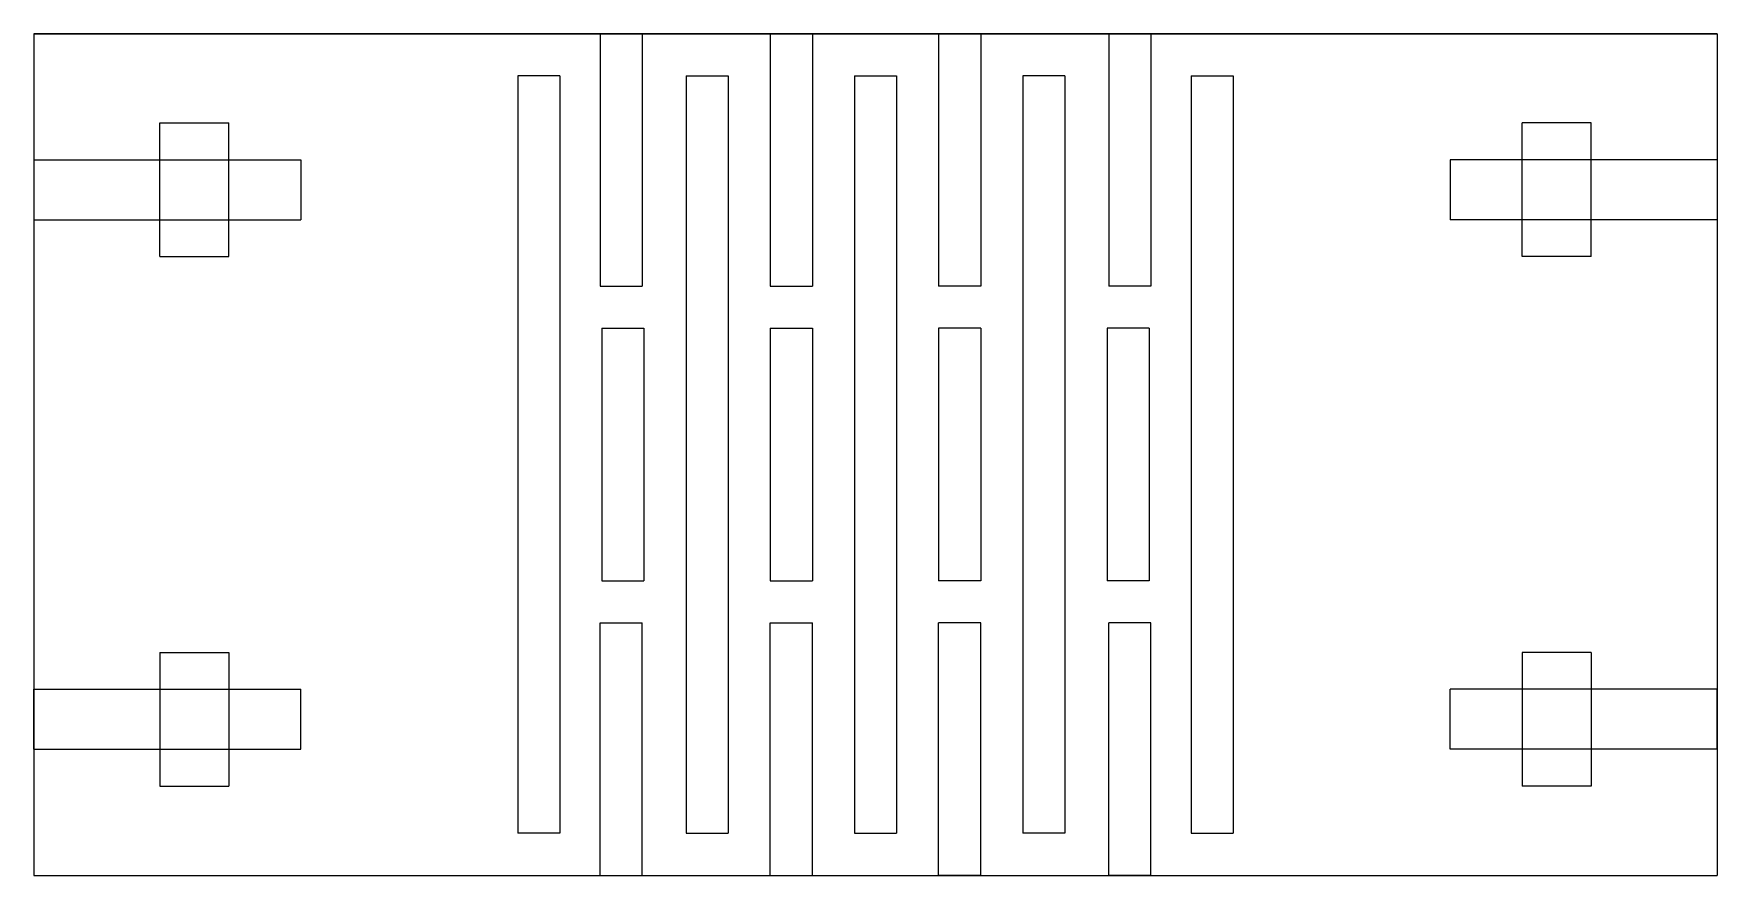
# Model space of a CAD drawing. Extents: x -40 to 40, y -20 to 20.
import ezdxf

# ---------------------------------------------------------------- set-up
doc = ezdxf.new("R2010")
doc.units = 0
doc.header["$MEASUREMENT"] = 0
doc.layers.add('VISIBLE', color=7, linetype='CONTINUOUS')

msp = doc.modelspace()

# ---------------------------------------------------------------- linework, layer by layer
at = {"layer": 'VISIBLE'}
for p, q in [((-40, 20), (-40, -20)), ((-40, 20), (40, 20)), ((40, 20), (-40, 20)), ((-13.08, 20), (-13.08, 8)), ((-13.08, 20), (-11.08, 20)), ((-11.08, 20), (-11.08, 8)), ((-4.999, 20), (-4.999, 8)), ((-4.999, 20), (-3, 20)), ((-4.999, 20), (-4.999, 8)), ((-3, 20), (-3, 8)), ((-3, 20), (-3, 8)), ((3, 20), (3, 8)), ((4.999, 20), (3, 20)), ((4.999, 20), (4.999, 8)), ((11.08, 20), (11.08, 8)), ((13.08, 20), (11.08, 20)), ((11.08, 20), (11.08, 8)), ((13.08, 20), (11.08, 20)), ((13.08, 20), (13.08, 8)), ((13.08, 20), (13.08, 8)), ((40, 20), (40, -20)), ((40, 20), (40, -20)), ((-17, 18), (-17, -18)), ((-15, 18), (-17, 18)), ((-15, 18), (-15, -18)), ((-9, 18), (-9, -18)), ((-9, 18), (-7, 18)), ((-7, 18), (-7, -18)), ((-1, 18), (-1, -18)), ((-1, 18), (1, 18)), ((1, 18), (1, -18)), ((1, 18), (1, -18)), ((1, 18), (1, -18)), ((7, 18), (7, -18)), ((9, 18), (7, 18)), ((7, 18), (7, -18)), ((9, 18), (7, 18)), ((7, 18), (7, -18)), ((9, 18), (7, 18)), ((9, 18), (9, -18)), ((9, 18), (9, -18)), ((9, 18), (9, -18)), ((15, 18), (15, -18)), ((15, 18), (17, 18)), ((15, 18), (17, 18)), ((15, 18), (15, -18)), ((15, 18), (17, 18)), ((15, 18), (15, -18)), ((17, 18), (17, -18)), ((17, 18), (17, -18)), ((17, 18), (17, -18)), ((-34, 9.405), (-34, 15.755)), ((-34, 15.755), (-30.719, 15.755)), ((-30.719, 9.405), (-30.719, 15.755)), ((34, 15.755), (30.719, 15.755)), ((30.719, 9.405), (30.719, 15.755)), ((34, 9.405), (34, 15.755)), ((-40, 14), (-40, 11.16)), ((-40, 14), (-27.3, 14)), ((-27.3, 14), (-27.3, 11.16)), ((40, 14), (27.3, 14)), ((27.3, 14), (27.3, 11.16)), ((40, 14), (40, 11.16)), ((-40, 11.16), (-27.3, 11.16)), ((40, 11.16), (27.3, 11.16)), ((-34, 9.405), (-30.719, 9.405)), ((34, 9.405), (30.719, 9.405)), ((-13.08, 8), (-11.08, 8)), ((-4.999, 8), (-3, 8)), ((4.999, 8), (3, 8)), ((13.08, 8), (11.08, 8)), ((13.08, 8), (11.08, 8)), ((-13, 6), (-13, -6)), ((-13, 6), (-11, 6)), ((-11, 6), (-11, -6)), ((-5, 6), (-5, -6)), ((-5, 6), (-3, 6)), ((-3, 6), (-3, -6)), ((5, 6), (3, 6)), ((3, 6), (3, -6)), ((3, 6), (3, -6)), ((3, 6), (3, -6)), ((5, 6), (3, 6)), ((5, 6), (3, 6)), ((5, 6), (5, -6)), ((5, 6), (5, -6)), ((5, 6), (5, -6)), ((13, 6), (11, 6)), ((11, 6), (11, -6)), ((13, 6), (11, 6)), ((11, 6), (11, -6)), ((11, 6), (11, -6)), ((13, 6), (11, 6)), ((13, 6), (13, -6)), ((13, 6), (13, -6)), ((13, 6), (13, -6)), ((-13, -6), (-11, -6)), ((-13, -6), (-11, -6)), ((-13, -6), (-11, -6)), ((-5, -6), (-3, -6)), ((-5, -6), (-3, -6)), ((-5, -6), (-3, -6)), ((5, -6), (3, -6)), ((5, -6), (3, -6)), ((5, -6), (3, -6)), ((5, -6), (3, -6)), ((5, -6), (3, -6)), ((5, -6), (3, -6)), ((5, -6), (3, -6)), ((5, -6), (3, -6)), ((5, -6), (3, -6)), ((13, -6), (11, -6)), ((13, -6), (11, -6)), ((13, -6), (11, -6)), ((13, -6), (11, -6)), ((13, -6), (11, -6)), ((13, -6), (11, -6)), ((13, -6), (11, -6)), ((13, -6), (11, -6)), ((13, -6), (11, -6)), ((-13.08, -20), (-13.08, -8)), ((-13.08, -8), (-11.08, -8)), ((-13.08, -8), (-11.08, -8)), ((-13.08, -20), (-13.08, -8)), ((-11.08, -20), (-11.08, -8)), ((-11.08, -20), (-11.08, -8)), ((-4.999, -20), (-4.999, -8)), ((-4.999, -8), (-3, -8)), ((-3, -20), (-3, -8)), ((3, -20), (3, -8)), ((4.999, -8), (3, -8)), ((4.999, -20), (4.999, -8)), ((11.08, -20), (11.08, -8)), ((11.08, -20), (11.08, -8)), ((11.08, -20), (11.08, -8)), ((13.08, -8), (11.08, -8)), ((13.08, -8), (11.08, -8)), ((11.08, -20), (11.08, -8)), ((13.08, -8), (11.08, -8)), ((13.08, -8), (11.08, -8)), ((13.08, -20), (13.08, -8)), ((13.08, -20), (13.08, -8)), ((13.08, -20), (13.08, -8)), ((13.08, -20), (13.08, -8)), ((-34, -9.405), (-34, -15.755)), ((-34, -9.405), (-30.719, -9.405)), ((-30.719, -9.405), (-30.719, -15.755)), ((34, -9.405), (30.719, -9.405)), ((30.719, -9.405), (30.719, -15.755)), ((34, -9.405), (34, -15.755)), ((-40, -14), (-40, -11.16)), ((-40, -11.16), (-27.3, -11.16)), ((-27.3, -14), (-27.3, -11.16)), ((27.3, -14), (27.3, -11.16)), ((40, -11.16), (27.3, -11.16)), ((40, -14), (40, -11.16)), ((-40, -14), (-27.3, -14)), ((40, -14), (27.3, -14)), ((-34, -15.755), (-30.719, -15.755)), ((34, -15.755), (30.719, -15.755)), ((-15, -18), (-17, -18)), ((-15, -18), (-17, -18)), ((-15, -18), (-17, -18)), ((-9, -18), (-7, -18)), ((-9, -18), (-7, -18)), ((-9, -18), (-7, -18)), ((-1, -18), (1, -18)), ((-1, -18), (1, -18)), ((-1, -18), (1, -18)), ((9, -18), (7, -18)), ((9, -18), (7, -18)), ((9, -18), (7, -18)), ((9, -18), (7, -18)), ((9, -18), (7, -18)), ((9, -18), (7, -18)), ((9, -18), (7, -18)), ((9, -18), (7, -18)), ((9, -18), (7, -18)), ((15, -18), (17, -18)), ((15, -18), (17, -18)), ((15, -18), (17, -18)), ((15, -18), (17, -18)), ((15, -18), (17, -18)), ((15, -18), (17, -18)), ((15, -18), (17, -18)), ((15, -18), (17, -18)), ((15, -18), (17, -18)), ((-40, -20), (40, -20)), ((-13.08, -20), (-11.08, -20)), ((-13.08, -20), (-11.08, -20)), ((-4.999, -20), (-3, -20)), ((4.999, -20), (3, -20)), ((13.08, -20), (11.08, -20)), ((13.08, -20), (11.08, -20)), ((13.08, -20), (11.08, -20)), ((13.08, -20), (11.08, -20))]:
    msp.add_line(p, q, dxfattribs=at)

doc.saveas('drawing.dxf')
